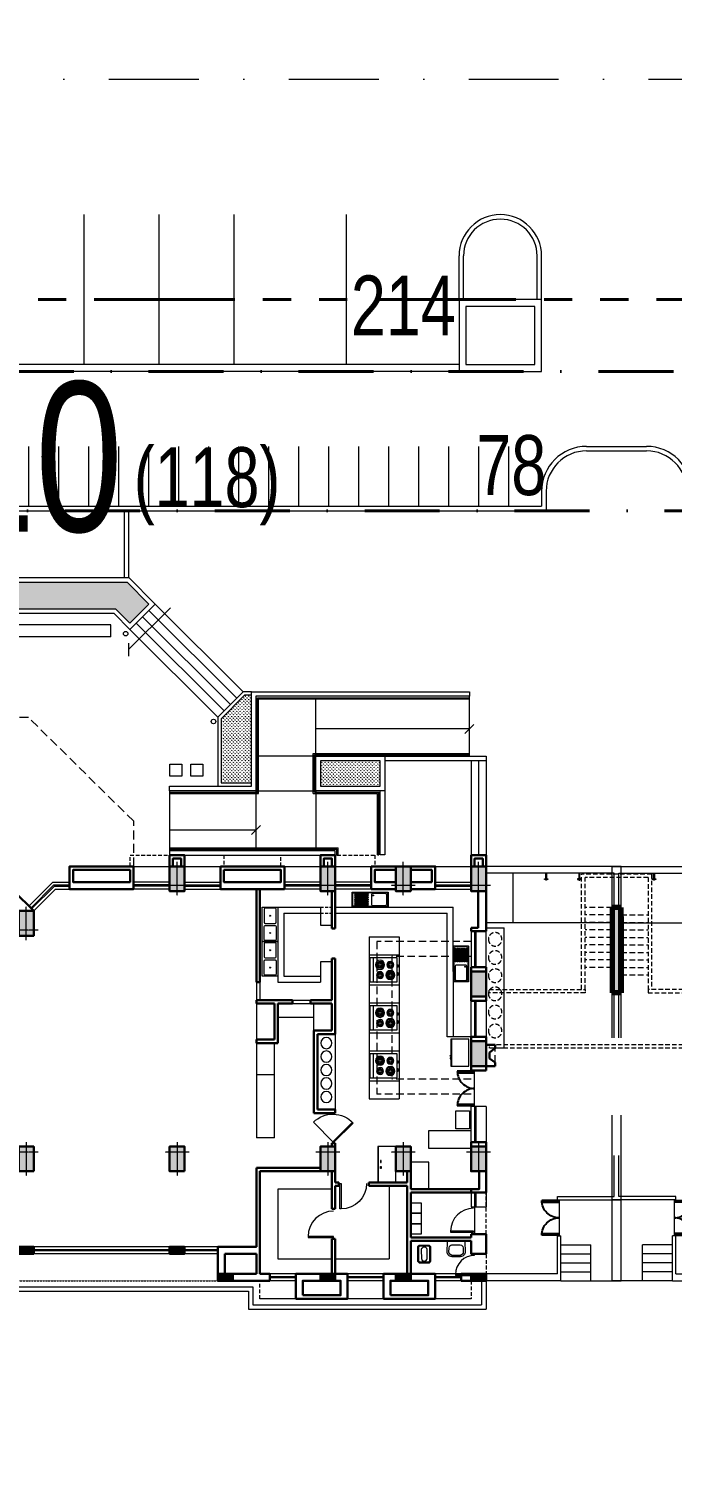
# Model space of a CAD drawing. Header units: inches. Extents: x 5542223 to 12533222, y 497239 to 5189502.
# Drawn here: x 6836328 to 6857798, y 2149292 to 2196995 of the extents above; entities that cross this region are included whole.
import ezdxf

# ---------------------------------------------------------------- set-up
doc = ezdxf.new("R2010")
doc.units = ezdxf.units.IN
doc.header["$MEASUREMENT"] = 0
for name, pattern in [('CENTER2', [1.125, 0.75, -0.125, 0.125, -0.125]), ('DASHDOT', [1, 0.5, -0.25, 0, -0.25]), ('DASHED2', [0.375, 0.25, -0.125]), ('HIDDEN', [0.375, 0.25, -0.125]), ('HIDDEN2', [0.1875, 0.125, -0.0625]), ('HIDDENX2', [0.75, 0.5, -0.25]), ('PHANTOM2', [1.25, 0.625, -0.125, 0.125, -0.125, 0.125, -0.125])]:
    doc.linetypes.add(name, pattern=pattern)
doc.layers.get('0').update_dxf_attribs({"color": 1})
for name, color, linetype, lineweight in [('Area_parking', 7, 'DASHDOT', 40), ('col', 7, 'Continuous', 30), ('DOOR', 7, 'Continuous', 9), ('ELE', 7, 'Continuous', 13), ('ele1', 7, 'DASHED2', 13), ('eleline5', 7, 'Continuous', 25), ('grid', 7, 'CENTER2', 9), ('hatch_col', 8, 'Continuous', 5), ('HosGreenHatch', 7, 'Continuous', 5), ('HosRamp', 7, 'Continuous', 13), ('HosSteps', 7, 'Continuous', 13), ('LS PAVMNT', 8, 'Continuous', 5), ('PARKING NO TXT', 7, 'Continuous', 9), ('Parking_Text', 7, 'Continuous', 18), ('PROJECTION', 7, 'HIDDEN', 18), ('railing', 253, 'Continuous', 15), ('RAILING_ABOVE', 7, 'HIDDENX2', 18), ('Road', 7, 'Continuous', 15), ('Road_center', 7, 'DASHDOT', 13), ('Road_CStone', 8, 'Continuous', 15), ('ROW', 7, 'PHANTOM2', 40), ('S_Parkingbays', 7, 'Continuous', 13), ('S_Stair_Projection', 7, 'HIDDEN2', 18), ('TOIFIT', 7, 'Continuous', 13), ('WALL', 7, 'Continuous', 30), ('wall_ele', 7, 'Continuous', 18), ('WIN', 7, 'Continuous', 20)]:
    doc.layers.add(name, color=color, linetype=linetype, lineweight=lineweight)
doc.layers.add('FURN', color=34, linetype='Continuous', lineweight=9, plot=False)
doc.styles.add('Parking_txt', font='arial.ttf', dxfattribs={"width": 0.75})
doc.styles.add('style1', font='ROMANS.SHX', dxfattribs={"width": 0.75, "height": 750})
doc.styles.add('style2', font='ROMANS.SHX', dxfattribs={"width": 0.8})
doc.styles.add('WMF-Arial2', font='arial.ttf')
doc.dimstyles.new('nuts', dxfattribs={"dimscale": 0, "dimtxt": 300, "dimasz": 250, "dimexe": 100, "dimexo": 50, "dimgap": 100, "dimtad": 1, "dimdec": 0, "dimzin": 0, "dimdsep": 46, "dimtxsty": 'style1', "dimblk": 'OBLIQUE', "dimcen": 250, "dimdle": 100, "dimclrd": 256, "dimclre": 256, "dimclrt": 256, "dimadec": 0, "dimazin": 0, "dimtfac": 1, "dimtdec": 0, "dimtmove": 2, "dimatfit": 3, "dimldrblk": 'OBLIQUE', "dimfxl": 1, "dimlwd": -1, "dimlwe": -1, "dimarcsym": 0})
doc.dimstyles.new('nuts1', dxfattribs={"dimscale": 0, "dimtxt": 200, "dimasz": 250, "dimexe": 100, "dimexo": 50, "dimgap": 100, "dimtad": 1, "dimdec": 0, "dimzin": 0, "dimdsep": 46, "dimtxsty": 'style2', "dimblk": 'OBLIQUE', "dimcen": 250, "dimdle": 100, "dimclrd": 256, "dimclre": 256, "dimclrt": 256, "dimadec": 0, "dimazin": 0, "dimtfac": 1, "dimtdec": 0, "dimtmove": 2, "dimatfit": 3, "dimfxl": 1, "dimlwd": -1, "dimlwe": -1, "dimarcsym": 0})
pattern_1 = [(90, (-2274895.06, -572081.5), (-56.5685425, 56.5685425), [15, -98.137085]), (45, (-2274895.06, -572081.5), (-56.5685425, 56.5685425), [15, -65]), (135, (-2274895.06, -572081.5), (-56.5685425, -56.5685425), [15, -65])]

# ---------------------------------------------------------------- blocks, each defined once
blk = doc.blocks.new('_OBLIQUE')
at = {"color": 0, "linetype": 'ByBlock'}
blk.add_line((-0.5, -0.5), (0.5, 0.5), dxfattribs=at)
blk = doc.blocks.new('*D72')
at = {"layer": 'Defpoints', "ltscale": 1000, "transparency": 16777216}
for p, q in [((-385937, 653533), (-385937, 653343)), ((-385585, 653483), (-385987, 653483)), ((-385585, 652883), (-385987, 652883)), ((-385937, 652833), (-385937, 653022))]:
    blk.add_line(p, q, dxfattribs=at)
at = {"layer": 'Defpoints', "color": 0, "ltscale": 1000, "transparency": 16777216}
for p in [(-385535, 653483), (-385937, 652883), (-385535, 652883)]:
    blk.add_point(p, dxfattribs=at)
at = {"layer": 'Defpoints', "ltscale": 1000, "transparency": 16777216, "xscale": 50, "yscale": 50, "zscale": 50}
for p, rotation in [((-385937, 653483), 90), ((-385937, 652883), 270)]:
    blk.add_blockref('_OBLIQUE', p, dxfattribs=dict(at, rotation=rotation))
at = {"layer": 'Defpoints', "ltscale": 1000, "transparency": 16777216, "insert": (-385937, 653183), "char_height": 100, "attachment_point": 5, "rotation": 90, "style": 'WMF-Arial2'}
blk.add_mtext('600', dxfattribs=at)
blk = doc.blocks.new('*D73')
at = {"layer": 'Defpoints', "ltscale": 1000, "transparency": 16777216}
for p, q in [((-387275, 650683), (-387275, 650276)), ((-386923, 650633), (-387325, 650633)), ((-387275, 649583), (-387275, 649887)), ((-386923, 649633), (-387325, 649633))]:
    blk.add_line(p, q, dxfattribs=at)
at = {"layer": 'Defpoints', "color": 0, "ltscale": 1000, "transparency": 16777216}
for p in [(-386873, 650633), (-387275, 649633), (-386873, 649633)]:
    blk.add_point(p, dxfattribs=at)
at = {"layer": 'Defpoints', "ltscale": 1000, "transparency": 16777216, "xscale": 50, "yscale": 50, "zscale": 50}
for p, rotation in [((-387275, 650633), 90), ((-387275, 649633), 270)]:
    blk.add_blockref('_OBLIQUE', p, dxfattribs=dict(at, rotation=rotation))
at = {"layer": 'Defpoints', "ltscale": 1000, "transparency": 16777216, "insert": (-387275, 650082), "char_height": 100, "attachment_point": 5, "rotation": 90, "style": 'WMF-Arial2'}
blk.add_mtext('1000', dxfattribs=at)
blk = doc.blocks.new('colum')
at = {"layer": 'hatch_col'}
blk.add_hatch(color=256, dxfattribs=at).paths.add_polyline_path([(250, 185), (-250, 185), (-250, -640), (250, -640)])
at = {"layer": 'col'}
blk.add_lwpolyline([(-250, -640), (250, -640), (250, 185), (-250, 185)], close=True, dxfattribs=at)
at = {"layer": 'grid'}
for p, q in [((-400, 0), (400, 0)), ((0, 335), (0, -790))]:
    blk.add_line(p, q, dxfattribs=at)
blk = doc.blocks.new('door-left')
at = {"layer": 'DOOR'}
blk.add_lwpolyline([(-0.402, 0.85), (-0.444, 0.85), (-0.444, 0), (-0.402, 0)], close=True, dxfattribs=at)
blk.add_arc((-0.406, 0), 0.85, 0, 90, dxfattribs=at)
blk = doc.blocks.new('WB-61X51')
for p, q in [((-149, 510), (149, 510)), ((-299, 354), (-286, 19)), ((-266, 0), (266, 0)), ((-239, 366), (-233, 216)), ((-144, 465), (144, 465)), ((-139, 125), (139, 125)), ((233, 216), (239, 366)), ((286, 19), (299, 354))]:
    blk.add_line(p, q)
for centre, radius, start, end in [((-149, 360), 150, 90, 182.2457), ((149, 360), 150, 357.7543, 90), ((-266, 20), 20, 182.2457, 270), ((-144, 370), 95, 90, 182.2457), ((-139, 220), 95, 182.2457, 270), ((139, 220), 95, 270, 357.7543), ((144, 370), 95, 357.7543, 90), ((266, 20), 20, 270, 357.7543)]:
    blk.add_arc(centre, radius, start, end)
blk = doc.blocks.new('o-pan')
for p, q in [((50, 220), (0, 170)), ((0, 170), (0, -170)), ((62, 190), (30, 158)), ((30, 158), (30, -158)), ((530, 220), (50, 220)), ((518, 190), (62, 190)), ((435, 93), (160, 102)), ((550, 158), (518, 190)), ((580, 170), (530, 220)), ((550, -158), (550, 158)), ((580, -170), (580, 170)), ((0, -170), (50, -220)), ((30, -158), (62, -190)), ((50, -220), (530, -220)), ((62, -190), (518, -190)), ((160, -102), (435, -93)), ((518, -190), (550, -158)), ((530, -220), (580, -170))]:
    blk.add_line(p, q)
for centre, radius, start, end in [((157, 0), 102, 88.172, 271.828), ((432, 0), 92.9, 271.828, 88.172)]:
    blk.add_arc(centre, radius, start, end)
blk = doc.blocks.new('sink2')
for points in [[(-590, -500, -0.414214), (-600, -490), (-600, -10, -0.414214), (-590, 0), (590, 0, -0.414214), (600, -10), (600, -490, -0.414214), (590, -500)], [(530, -20, -0.414214), (580, -70), (580, -430, -0.414214), (530, -480), (-550, -480, -0.414214), (-580, -450), (-580, -50, -0.414214), (-550, -20)], [(-550, -100), (-550, -400, 0.414214), (-500, -450), (-90, -450, 0.414214), (-40, -400), (-40, -100, 0.414214), (-90, -50), (-500, -50, 0.414214)]]:
    blk.add_lwpolyline(points, format="xyb", close=True)
at = {"color": 0}
for points in [[(84, -87, -1), (84, -57), (508, -57, -1), (508, -87)], [(84, -147, -1), (84, -117), (508, -117, -1), (508, -147)], [(84, -207, -1), (84, -177), (508, -177, -1), (508, -207)], [(84, -267, -1), (84, -237), (508, -237, -1), (508, -267)], [(84, -327, -1), (84, -297), (508, -297, -1), (508, -327)], [(84, -387, -1), (84, -357), (508, -357, -1), (508, -387)], [(84, -447, -1), (84, -417), (508, -417, -1), (508, -447)]]:
    blk.add_lwpolyline(points, format="xyb", close=True, dxfattribs=at)
blk.add_circle((-94, -388), 15)
blk = doc.blocks.new('sink11')
blk.add_lwpolyline([(-577.5, -520), (-577.5, 0), (577.5, 0), (577.5, -520)], close=True)
for points in [[(-543.75, -425), (-543.75, -95, -0.41421356), (-506.25, -57.5), (-71.25, -57.5, -0.41421356), (-33.75, -95), (-33.75, -425, -0.41421356), (-71.25, -462.5), (-506.25, -462.5, -0.41421356)], [(543.75, -425), (543.75, -95, 0.41421356), (506.25, -57.5), (71.25, -57.5, 0.41421356), (33.75, -95), (33.75, -425, 0.41421356), (71.25, -462.5), (506.25, -462.5, 0.41421356)]]:
    blk.add_lwpolyline(points, format="xyb", close=True)
for centre in [(-288.75, -260), (288.75, -260)]:
    blk.add_circle(centre, 15)
blk = doc.blocks.new('drgre')
at = {"layer": 'eleline5', "ltscale": 50}
for p, q in [((575, 525), (0, 525)), ((2, 575), (577, 575)), ((575, -525), (0, -525)), ((2, -575), (577, -575))]:
    blk.add_line(p, q, dxfattribs=at)
for centre, start, end in [((2, 575), 269.7598, 360), ((2, -575), 0, 90.2402)]:
    blk.add_arc(centre, 575, start, end, dxfattribs=at)
at = {"layer": 'WIN'}
blk.add_line((0, 600), (0, -600), dxfattribs=at)
blk = doc.blocks.new('b')
at = {"layer": 'TOIFIT'}
for p, q in [((114, -400), (114, 400)), ((914, 171), (952, 171)), ((952, 95), (914, 95)), ((952, -95), (914, -95)), ((914, -171), (952, -171))]:
    blk.add_line(p, q, dxfattribs=at)
blk.add_lwpolyline([(914, -400), (0, -400), (0, 400), (914, 400)], close=True, dxfattribs=at)
for points in [[(952, 95), (952, 171)], [(952, -171), (952, -95)]]:
    blk.add_lwpolyline(points, dxfattribs=at)
for centre, radius in [((343, 171), 114), ((343, 171), 76.2), ((343, 171), 38.1), ((686, 171), 152), ((686, 171), 114), ((686, 171), 76.2), ((686, 171), 38.1), ((343, -171), 152), ((343, -171), 114), ((343, -171), 76.2), ((343, -171), 38.1), ((686, -171), 114), ((686, -171), 76.2), ((686, -171), 38.1)]:
    blk.add_circle(centre, radius, dxfattribs=at)
blk = doc.blocks.new('Chair1')
for p, q in [((0, 0), (0, 0)), ((1, 0), (1, 0)), ((1, 0), (1, 0)), ((0, 0), (0, 0)), ((1, 0), (1, 0))]:
    blk.add_line(p, q)
for radius, start, end in [(0.103, 0, 85.0303), (0.103, 85.0303, 148.407), (0.39, 148.407, 211.593), (0.43, 325.6197, 34.3803), (0.396, 325.6197, 34.3803), (0.103, 274.9697, 360), (0.103, 211.593, 274.9697)]:
    blk.add_arc((0, 0), radius, start, end)
blk = doc.blocks.new('E')
at = {"layer": 'TOIFIT'}
for p, q in [((-450, -573), (450, -573)), ((-205, -627), (-205, -600)), ((-177, -627), (-205, -627)), ((-177, -600), (-177, -627)), ((-123, -600), (-123, -627)), ((-123, -627), (-95, -627)), ((-95, -627), (-95, -600))]:
    blk.add_line(p, q, dxfattribs=at)
blk.add_lwpolyline([(-450, -600), (-450, 0), (450, 0), (450, -600)], close=True, dxfattribs=at)
blk = doc.blocks.new('GHosEdge')
at = {"layer": 'hatch_col'}
for points in [[(11090, -230), (11090, 0), (10590, 0), (10590, -230)], [(14510, -230), (14510, 0), (14010, 0), (14010, -230)], [(17025, -230), (17025, 0), (16525, 0), (16525, -230)], [(19540, -230), (19540, 0), (19040, 0), (19040, -230)], [(19040, -7165), (19540, -7165), (19540, -7990), (19040, -7990)], [(19040, -9490), (19040, -10315), (19540, -10315), (19540, -9490)], [(19040, -9490), (19540, -9490), (19540, -10315), (19040, -10315)]]:
    blk.add_hatch(color=256, dxfattribs=at).paths.add_polyline_path(points)
h = blk.add_hatch(color=256, dxfattribs=at)
h.paths.add_polyline_path([(4450, -1130), (4450, -900), (4200, -900), (4200, -1130)])
h.paths.add_polyline_path([(4200, -900), (3950, -900), (3950, -1130), (4200, -1130)])
h = blk.add_hatch(color=256, dxfattribs=at)
h.paths.add_polyline_path([(9480, -1130), (9480, -900), (9230, -900), (9230, -1130)])
h.paths.add_polyline_path([(9230, -900), (8980, -900), (8980, -1130), (9230, -1130)])
at = {"layer": 'col'}
for points in [[(10590, 0), (10590, -230), (11090, -230), (11090, 0)], [(14010, 0), (14010, -230), (14510, -230), (14510, 0)], [(16525, 0), (16525, -230), (17025, -230), (17025, 0)], [(19040, 0), (19040, -230), (19540, -230), (19540, 0)], [(9480, -1130), (9480, -900), (8980, -900), (8980, -1130)], [(19540, -7165), (19040, -7165), (19040, -7990), (19540, -7990)], [(19540, -10315), (19040, -10315), (19040, -9490), (19540, -9490)], [(19540, -10315), (19040, -10315), (19040, -9490), (19540, -9490)]]:
    blk.add_lwpolyline(points, close=True, dxfattribs=at)
for points in [[(3950, -1130), (3950, -900), (4450, -900), (4450, -1130), (3950, -1130)], [(8980, -13825), (8980, -14200), (9480, -14200), (9480, -13825)], [(9095, -13825), (9095, -14085), (9365, -14085), (9365, -13825)], [(14010, -13825), (14010, -14200), (14510, -14200), (14510, -13825)], [(14125, -13825), (14125, -14085), (14395, -14085), (14395, -13825)], [(19040, -13825), (19040, -14200), (19540, -14200), (19540, -13825)], [(19155, -13825), (19155, -14085), (19425, -14085), (19425, -13825)]]:
    blk.add_lwpolyline(points, dxfattribs=at)
at = {"layer": 'DOOR'}
for p, q in [((19155, -2460), (19155, -1560)), ((14453, -4613), (13780, -5291)), ((15078, -5291), (14427, -4640)), ((14453, -4613), (15104, -5264))]:
    blk.add_line(p, q, dxfattribs=at)
blk.add_arc((14429, -4642), 918, 225, 317.3728, dxfattribs=at)
at = {"layer": 'ELE', "ltscale": 0.1}
for p, q in [((22029, 0), (24040, 0)), ((24040, 0), (24040, -5525)), ((22029, 0), (19540, 0)), ((21914, -230), (19540, -230)), ((21914, -230), (21914, -1500)), ((22029, 0), (22029, -1500)), ((22029, -300), (23029, -300)), ((23029, 0), (23029, -1200)), ((22029, -600), (23029, -600)), ((22029, -900), (23029, -900)), ((22029, -1200), (23029, -1200)), ((21914, -1500), (22029, -1500)), ((21914, -2700), (24040, -2700)), ((21914, -2700), (21914, -2815)), ((21914, -2815), (23810, -2815)), ((23810, -2815), (23810, -4180)), ((23810, -8105), (23810, -13595)), ((24040, -8105), (24040, -13825)), ((18440, -8140), (18240, -8140)), ((19040, -8140), (18440, -8140)), ((23810, -11945), (19540, -11945)), ((23810, -13595), (19540, -13595)), ((24043, -13825), (19540, -13825))]:
    blk.add_line(p, q, dxfattribs=at)
at = {"layer": 'ELE'}
for p, q in [((14510, -8232), (14510, -5710)), ((20140, -7760), (19840, -7760)), ((19540, -11780), (20140, -11780))]:
    blk.add_line(p, q, dxfattribs=at)
at = {"layer": 'ELE', "extrusion": (-2.23152e-36, 4.32341e-36, -1)}
for p, q in [((15640, -11470), (15640, -6070)), ((16640, -11470), (16640, -6070)), ((20140, -7760), (20140, -11780))]:
    blk.add_line(p, q, dxfattribs=at)
at = {"layer": 'ELE', "ltscale": 0.1, "extrusion": (-2.23152e-36, 4.32341e-36, -1)}
for p, q in [((15640, -6070), (16640, -6070)), ((15640, -6670), (16640, -6670)), ((15640, -7670), (16640, -7670)), ((13795, -8347), (13795, -9247)), ((15640, -8270), (16640, -8270)), ((18240, -8140), (18240, -12270)), ((18440, -10315), (18440, -8140)), ((15640, -9270), (16640, -9270)), ((15640, -9870), (16640, -9870)), ((18440, -10315), (18440, -12470)), ((15640, -10870), (16640, -10870)), ((15640, -11470), (16640, -11470)), ((14510, -12270), (18240, -12270)), ((20440, -11945), (20440, -13595)), ((14510, -12470), (18440, -12470))]:
    blk.add_line(p, q, dxfattribs=at)
blk.add_lwpolyline([(-17625, -3060), (-17625, -3960), (-17025, -3960)], dxfattribs=at)
at = {"layer": 'ele1', "linetype": 'Continuous', "extrusion": (-2.23152e-36, 4.32341e-36, -1)}
for p, q in [((12595, -3055), (12595, -730)), ((12595, -730), (14395, -730)), ((14510, -730), (16310, -730)), ((16310, -3165), (16310, -730)), ((14395, -3055), (12595, -3055)), ((12480, -4770), (11880, -4770)), ((11880, -7932), (11880, -4770)), ((12480, -4770), (12480, -7932)), ((12480, -6870), (11880, -6870)), ((11880, -9247), (11880, -8047)), ((12595, -8797), (13795, -8797)), ((11880, -9962), (11880, -9362)), ((12595, -12470), (12595, -9962)), ((12595, -9962), (14020, -9962)), ((12795, -12270), (12795, -10162)), ((12795, -10162), (14020, -10162)), ((14020, -12470), (14020, -11870))]:
    blk.add_line(p, q, dxfattribs=at)
at = {"layer": 'ele1', "extrusion": (-2.23152e-36, 4.32341e-36, -1)}
for p, q in [((16910, -730), (16910, -730)), ((19155, -848), (19155, -880)), ((11880, -9962), (11880, -9362)), ((11995, -9962), (11995, -9362)), ((13079, -9247), (13680, -9247)), ((13079, -9362), (13680, -9362))]:
    blk.add_line(p, q, dxfattribs=at)
at = {"layer": 'ele1', "ltscale": 1000}
for p, q in [((15890, -11315), (15890, -6225)), ((19040, -6225), (15890, -6225)), ((16390, -10815), (16390, -6725)), ((19040, -6725), (16390, -6725)), ((19040, -10815), (16390, -10815)), ((19040, -11315), (15890, -11315))]:
    blk.add_line(p, q, dxfattribs=at)
at = {"layer": 'ele1', "linetype": 'Continuous'}
for p, q in [((14020, -10640), (14020, -9962)), ((14395, -10640), (14020, -10640))]:
    blk.add_line(p, q, dxfattribs=at)
at = {"layer": 'ele1', "ltscale": 600}
for centre in [(19840, -8334), (19840, -8965), (19840, -9572), (19840, -10178), (19840, -10785), (19840, -11392)]:
    blk.add_circle(centre, 225, dxfattribs=at)
at = {"layer": 'FURN', "ltscale": 0.1, "extrusion": (-2.23152e-36, 4.32341e-36, -1)}
blk.add_lwpolyline([(-19040, -4410), (-17625, -4410), (-17625, -5010), (-19040, -5010)], dxfattribs=at)
at = {"layer": 'FURN', "ltscale": 0.1}
blk.add_lwpolyline([(18533, -5674), (18983, -5674), (18983, -5074), (18533, -5074)], close=True, dxfattribs=at)
at = {"layer": 'PROJECTION', "ltscale": 3}
blk.add_line((1735, 0), (10590, 0), dxfattribs=at)
at = {"layer": 'PROJECTION', "ltscale": 500}
for p, q in [((19540, -880), (19540, -230)), ((19540, -1560), (19540, -2945))]:
    blk.add_line(p, q, dxfattribs=at)
for points in [[(19040, 0), (19040, 600), (11995, 600), (11995, 0)], [(6976, -13825), (6976, -13825), (6976, -13825), (7665, -13825), (7665, -14200), (10795, -14200), (10795, -13825), (12695, -13825), (12695, -14200), (15825, -14200), (15825, -13825), (17725, -13825), (17725, -13825), (17725, -13825), (17725, -13825)]]:
    blk.add_lwpolyline(points, dxfattribs=at)
at = {"layer": 'PROJECTION', "ltscale": 1200}
blk.add_lwpolyline([(7786, -13825), (7786, -15330), (4279, -18791), (1735, -18791)], dxfattribs=at)
at = {"layer": 'RAILING_ABOVE', "ltscale": 500}
blk.add_line((19840, -7280), (19840, -7761), dxfattribs=at)
at = {"layer": 'S_Stair_Projection', "lineweight": 20, "ltscale": 3}
blk.add_line((20140, -13825), (19540, -13825), dxfattribs=at)
at = {"layer": 'TOIFIT', "ltscale": 1000, "extrusion": (-2.23152e-36, 4.32341e-36, -1)}
blk.add_line((19540, -2460), (19040, -2460), dxfattribs=at)
at = {"layer": 'TOIFIT', "ltscale": 1000}
for p, q in [((19040, -2945), (19040, -2460)), ((19540, -5815), (19040, -5815))]:
    blk.add_line(p, q, dxfattribs=at)
at = {"layer": 'TOIFIT'}
blk.add_line((15946, -3280), (15946, -4480), dxfattribs=at)
at = {"layer": 'TOIFIT', "ltscale": 1000}
for points in [[(17025, -1905), (17375, -1905), (17375, -1555), (17025, -1555)], [(17025, -2255), (17375, -2255), (17375, -1905), (17025, -1905)], [(17025, -2605), (17375, -2605), (17375, -2255), (17025, -2255)]]:
    blk.add_lwpolyline(points, close=True, dxfattribs=at)
at = {"layer": 'TOIFIT'}
for points in [[(15925, -3280), (16525, -3280), (16525, -4480), (15925, -4480)], [(21484, -13416), (21599, -13416), (21599, -13385), (21484, -13385)], [(21557, -13595), (21557, -13366), (21526, -13366), (21526, -13595)], [(22701, -13416), (22586, -13416), (22586, -13385), (22701, -13385)], [(22628, -13595), (22628, -13366), (22659, -13366), (22659, -13595)]]:
    blk.add_lwpolyline(points, close=True, dxfattribs=at)
for points in [[(16034, -3742), (16012, -3742), (16012, -3817), (16034, -3817), (16034, -3742)], [(16034, -4018), (16012, -4018), (16012, -3943), (16034, -3943), (16034, -4018)]]:
    blk.add_lwpolyline(points, dxfattribs=at)
at = {"layer": 'TOIFIT', "ltscale": 1000}
for centre in [(14210, -6132), (14210, -6582), (14210, -7032), (14210, -7482), (14210, -7932)]:
    blk.add_circle(centre, 188, dxfattribs=at)
at = {"layer": 'WALL'}
for p, q in [((12325, 0), (10590, 0)), ((12325, -230), (12325, 0)), ((11880, -230), (10820, -230)), ((11880, -900), (11880, -230)), ((12325, -230), (11995, -230)), ((18710, 0), (18710, -230)), ((19540, 0), (18710, 0)), ((19540, -230), (18710, -230)), ((19540, 0), (19540, -230)), ((10820, -900), (11880, -900)), ((10590, -1130), (11880, -1130)), ((19040, -4630), (19040, -4480)), ((19040, -7015), (19040, -7165)), ((19040, -8140), (19040, -7990)), ((19043, -9340), (19043, -9490)), ((19040, -11665), (19040, -11780)), ((19040, -11780), (19270, -11780)), ((4450, -12339), (3787, -13001))]:
    blk.add_line(p, q, dxfattribs=at)
at = {"layer": 'WALL', "ltscale": 0.1}
for p, q in [((10590, 0), (10590, -1130)), ((10820, -230), (10820, -900)), ((10820, -230), (10820, -900)), ((14395, -4595), (14395, -4480)), ((14510, -4595), (14395, -4595)), ((14510, -4480), (14510, -4595)), ((13795, -8347), (13795, -5595)), ((14510, -5595), (13795, -5595)), ((13910, -8232), (13910, -5710)), ((14510, -5710), (13910, -5710)), ((14510, -5710), (14510, -5595)), ((19655, -7620), (19655, -7420)), ((19840, -7280), (19840, -7165)), ((11880, -7932), (11880, -8047))]:
    blk.add_line(p, q, dxfattribs=at)
at = {"layer": 'WALL', "ltscale": 0.1, "extrusion": (-2.23152e-36, 4.32341e-36, -1)}
for p, q in [((11995, -3655), (11995, -230)), ((11880, -1130), (11880, -3770)), ((14010, -3770), (11880, -3770)), ((14395, -3655), (11995, -3655)), ((11880, -7932), (12595, -7932)), ((11880, -8047), (12480, -8047)), ((12480, -8047), (12480, -9247)), ((12595, -7932), (12595, -9247)), ((13795, -8347), (14395, -8347)), ((13910, -8232), (14510, -8232)), ((14395, -8347), (14395, -9247)), ((14510, -8232), (14510, -9247)), ((11880, -9247), (11880, -9362)), ((11880, -9247), (12480, -9247)), ((11880, -9362), (13079, -9362)), ((12595, -9247), (13079, -9247)), ((13079, -9362), (13079, -9247)), ((13680, -9247), (13680, -9362)), ((13680, -9247), (14395, -9247)), ((13680, -9362), (14395, -9362)), ((14395, -10755), (14395, -9362)), ((14510, -10755), (14510, -9247)), ((11880, -9962), (11995, -9962)), ((11880, -9962), (11880, -13070)), ((11995, -9962), (11995, -13070)), ((14395, -10755), (14510, -10755)), ((14395, -13000), (14395, -11755)), ((14395, -11755), (14510, -11755)), ((14510, -13000), (14510, -11755))]:
    blk.add_line(p, q, dxfattribs=at)
at = {"layer": 'WALL', "ltscale": 50, "extrusion": (-2.23152e-36, 4.32341e-36, -1)}
for p, q in [((14395, -1400), (14395, -230)), ((14510, -1400), (14510, -230)), ((16910, -3165), (16910, -230)), ((17025, -1330), (17025, -230)), ((19040, -1330), (17025, -1330)), ((16910, -1560), (16910, -1445)), ((19040, -1445), (17025, -1445)), ((17025, -1445), (17025, -1560)), ((17025, -2945), (17025, -1445)), ((19540, -1560), (19040, -1560)), ((14395, -3655), (14395, -2400)), ((14510, -3165), (14510, -2400)), ((14510, -3655), (14510, -3280)), ((14625, -3280), (14625, -3165)), ((15625, -3280), (15625, -3165)), ((16910, -3655), (16910, -3280)), ((19540, -2945), (17025, -2945)), ((17025, -3655), (17025, -3060))]:
    blk.add_line(p, q, dxfattribs=at)
at = {"layer": 'WALL', "ltscale": 50}
for p, q in [((14510, -1400), (14395, -1400)), ((19040, -1560), (19040, -1445)), ((14395, -2400), (14510, -2400)), ((14625, -3165), (14510, -3165)), ((14625, -3280), (14510, -3280)), ((16910, -3165), (15625, -3165)), ((16910, -3280), (15625, -3280)), ((19040, -2945), (19040, -3060))]:
    blk.add_line(p, q, dxfattribs=at)
at = {"layer": 'WALL', "extrusion": (-2.23152e-36, -4.32341e-36, -1)}
for q in [(19040, -4630), (19540, -4480)]:
    blk.add_line((19540, -4630), q, dxfattribs=at)
at = {"layer": 'WALL', "extrusion": (-2.23152e-36, 4.32341e-36, -1)}
for p, q in [((19540, -7015), (19040, -7015)), ((19540, -7015), (19540, -7165)), ((19540, -8140), (19540, -7990)), ((19040, -8140), (19540, -8140)), ((19405, -8140), (19405, -8140)), ((19043, -9340), (19540, -9340)), ((19540, -9490), (19540, -9340)), ((19040, -10315), (19040, -10465)), ((19540, -10465), (19040, -10465)), ((19540, -10315), (19540, -10465)), ((19540, -11665), (19040, -11665)), ((19270, -11780), (19270, -13000)), ((19540, -11665), (19540, -13000))]:
    blk.add_line(p, q, dxfattribs=at)
at = {"layer": 'WALL', "ltscale": 1000}
for p, q in [((19540, -7165), (19840, -7165)), ((19840, -7280), (19655, -7420)), ((19840, -7761), (19655, -7620)), ((19540, -7876), (19840, -7876)), ((19840, -7761), (19840, -7876))]:
    blk.add_line(p, q, dxfattribs=at)
at = {"layer": 'WALL'}
for points in [[(13195, -230), (14917, -230), (14917, 600), (13195, 600), (13195, -230)], [(13425, 485), (13425, 0), (14687, 0), (14687, 485), (13425, 485)], [(16117, -230), (17840, -230), (17840, 600), (16117, 600), (16117, -230)], [(16347, 485), (16347, 0), (17610, 0), (17610, 485), (16347, 485)], [(7780, -13825), (5650, -13825), (5650, -13070), (7780, -13070), (7780, -13825)], [(7665, -13710), (5765, -13710), (5765, -13300), (7665, -13300), (7665, -13710)], [(10680, -13825), (12810, -13825), (12810, -13070), (10680, -13070), (10680, -13825)], [(10795, -13710), (12695, -13710), (12695, -13300), (10795, -13300), (10795, -13710)], [(16525, -13070), (15710, -13070), (15710, -13825)], [(16525, -13710), (15825, -13710), (15825, -13300), (16525, -13300)], [(17025, -13825), (17840, -13825), (17840, -13070), (17025, -13070)], [(17025, -13710), (17725, -13710), (17725, -13300), (17025, -13300)], [(15710, -13825), (16525, -13825)]]:
    blk.add_lwpolyline(points, dxfattribs=at)
at = {"layer": 'WALL', "ltscale": 50}
blk.add_lwpolyline([(19540, -1400), (19540, -1560), (19540, -900), (19040, -900), (19040, -1330)], dxfattribs=at)
at = {"layer": 'WALL', "extrusion": (-2.23152e-36, 4.32341e-36, -1)}
blk.add_lwpolyline([(-19310, -3655), (-19310, -3060), (-17025, -3060)], dxfattribs=at)
at = {"layer": 'WALL', "extrusion": (-6.06713e-26, 4.48391e-36, -1)}
blk.add_lwpolyline([(-19540, -3655), (-19540, -2945)], dxfattribs=at)
at = {"layer": 'WALL', "ltscale": 0.1}
blk.add_arc((11870, -1140), 10, 0, 90, dxfattribs=at)
at = {"layer": 'wall_ele', "ltscale": 4}
for p, q in [((13195, 600), (12095, 600)), ((16117, 600), (14917, 600)), ((18940, 600), (17840, 600)), ((7780, -13825), (8980, -13825)), ((9480, -13825), (10680, -13825)), ((12810, -13825), (14010, -13825)), ((14510, -13825), (15710, -13825)), ((17840, -13825), (19040, -13825))]:
    blk.add_line(p, q, dxfattribs=at)
at = {"layer": 'WIN', "ltscale": 0.1}
for p, q in [((13195, 0), (12325, 0)), ((18710, 0), (17840, 0)), ((13195, -95), (12325, -95)), ((13195, -135), (12325, -135)), ((13195, -230), (12325, -230)), ((16117, 0), (14917, 0)), ((16117, -95), (14917, -95)), ((16117, -135), (14917, -135)), ((16117, -230), (14917, -230)), ((18710, -95), (17840, -95)), ((18710, -135), (17840, -135)), ((18710, -230), (17840, -230)), ((8980, -900), (4450, -900)), ((10590, -900), (9480, -900)), ((10590, -1130), (1735, -1130)), ((8980, -995), (4450, -995)), ((8980, -1035), (4450, -1035)), ((10590, -995), (9480, -995)), ((10590, -1035), (9480, -1035)), ((5181, -13070), (4450, -12339)), ((5086, -13300), (4287, -12501)), ((5122, -13205), (4353, -12436)), ((5139, -13165), (4381, -12408)), ((5086, -13300), (5650, -13300)), ((5122, -13205), (5650, -13205)), ((5139, -13165), (5650, -13165)), ((5178, -13070), (5650, -13070)), ((8980, -13070), (7780, -13070)), ((8980, -13165), (7780, -13165)), ((8980, -13205), (7780, -13205)), ((8980, -13300), (7780, -13300)), ((9480, -13070), (10680, -13070)), ((9480, -13165), (10680, -13165)), ((9480, -13205), (10680, -13205)), ((9480, -13300), (10680, -13300)), ((14010, -13070), (12810, -13070)), ((14010, -13165), (12810, -13165)), ((14010, -13205), (12810, -13205)), ((14010, -13300), (12810, -13300)), ((15710, -13070), (14510, -13070)), ((15710, -13165), (14510, -13165)), ((15710, -13205), (14510, -13205)), ((15710, -13300), (14510, -13300)), ((17840, -13070), (19040, -13070)), ((17840, -13165), (19040, -13165)), ((17840, -13205), (19040, -13205)), ((17840, -13300), (19040, -13300))]:
    blk.add_line(p, q, dxfattribs=at)
at = {"layer": 'WIN', "extrusion": (-2.23152e-36, 4.32341e-36, -1)}
for p, q in [((19155, -2945), (19155, -2460)), ((19195, -2945), (19195, -2460)), ((19540, -2945), (19540, -2460)), ((19040, -4630), (19040, -5815)), ((19155, -5815), (19155, -4630)), ((19195, -5815), (19195, -4630)), ((19540, -5815), (19540, -4630)), ((19040, -8140), (19040, -9340)), ((19155, -9340), (19155, -8140)), ((19195, -9340), (19195, -8140)), ((19540, -9340), (19540, -8140)), ((19040, -11665), (19040, -10465)), ((19155, -11665), (19155, -10465)), ((19195, -11665), (19195, -10465)), ((19540, -10465), (19540, -11665))]:
    blk.add_line(p, q, dxfattribs=at)
at = {"layer": 'WIN', "ltscale": 0.1, "extrusion": (-2.23152e-36, 4.32341e-36, -1)}
for p, q in [((14020, -11870), (14395, -11870)), ((12795, -12270), (14020, -12270)), ((12595, -12470), (14020, -12470)), ((15710, -12470), (15110, -12470))]:
    blk.add_line(p, q, dxfattribs=at)
at = {"layer": 'WIN', "linetype": 'HIDDENX2', "ltscale": 200, "extrusion": (-2.23152e-36, 4.32341e-36, -1)}
for p, q in [((14020, -12270), (14395, -12270)), ((14020, -12470), (14395, -12470))]:
    blk.add_line(p, q, dxfattribs=at)
at = {"layer": 'DOOR', "extrusion": (-2.23152e-36, 4.32341e-36, -1), "rotation": 270}
for p, xscale, yscale, zscale in [((-19155, -515), 750.0000000000001, 750.0000000000001, 750.0000000000001), ((-14452, -1884), 1000, 1000, 1000), ((-19120, -2022), 900, 900, 900)]:
    blk.add_blockref('door-left', p, dxfattribs=dict(at, xscale=xscale, yscale=yscale, zscale=zscale))
at = {"layer": 'DOOR', "extrusion": (-4.32341e-36, 2.23152e-36, -1), "xscale": -1000, "yscale": 1000, "zscale": 1000, "rotation": 359.9999999997198}
blk.add_blockref('door-left', (-15109, -3248), dxfattribs=at)
at = {"layer": 'FURN', "ltscale": 0.1, "rotation": 90}
blk.add_blockref('Chair1', (18337, -4407), dxfattribs=at)
at = {"layer": 'grid', "ltscale": 750, "extrusion": (-2.23152e-36, 4.32341e-36, -1), "xscale": -1, "rotation": 180}
for p in [(-4200, -4295), (-9230, -4295), (-14260, -4295), (-16775, -4295)]:
    blk.add_blockref('colum', p, dxfattribs=at)
at = {"layer": 'grid', "ltscale": 750, "rotation": 180}
blk.add_blockref('colum', (19290, -4295), dxfattribs=at)
at = {"layer": 'grid', "ltscale": 750, "xscale": -1}
for p in [(4200, -11699), (9230, -13185), (9230, -13185), (14260, -13185), (16775, -13185), (19290, -13185), (19290, -13185)]:
    blk.add_blockref('colum', p, dxfattribs=at)
at = {"layer": 'TOIFIT', "extrusion": (-2.23152e-36, 4.32341e-36, -1)}
for name, p, rotation in [('o-pan', (-17475, -1180), 90), ('sink2', (-18451, -10571), 270), ('sink11', (-12075, -10737), 270), ('sink11', (-12075, -11892), 270)]:
    blk.add_blockref(name, p, dxfattribs=dict(at, rotation=rotation))
at = {"layer": 'TOIFIT', "extrusion": (-2.23152e-36, 4.32341e-36, -1), "xscale": -1}
blk.add_blockref('WB-61X51', (-18539, -1320), dxfattribs=at)
at = {"layer": 'TOIFIT'}
for p in [(15658, -7170), (15658, -8770), (15658, -10370)]:
    blk.add_blockref('b', p, dxfattribs=at)
at = {"layer": 'TOIFIT', "rotation": 270}
blk.add_blockref('E', (18965, -7615), dxfattribs=at)
at = {"layer": 'TOIFIT', "extrusion": (-2.23152e-36, 4.32341e-36, -1)}
blk.add_blockref('sink2', (-15674, -12470), dxfattribs=at)
at = {"layer": 'WIN', "rotation": 180}
blk.add_blockref('drgre', (21971, -2100), dxfattribs=at)
at = {"layer": 'WIN', "extrusion": (-2.23152e-36, 4.32341e-36, -1)}
blk.add_blockref('drgre', (-19155, -6415), dxfattribs=at)
blk = doc.blocks.new('GHosStairMid')
at = {"layer": 'hatch_col', "ltscale": 1000}
blk.add_hatch(color=256, dxfattribs=at).paths.add_polyline_path([(-4500, 4595), (-4200, 4595), (-4200, 2046.5), (-4200, 2045), (-4200, 1745), (-4500, 1745), (-4500, 2045), (-4500, 2046.5)])
at = {"layer": 'col', "color": 0, "lineweight": 70, "ltscale": 0.1}
for p, q in [((-4500, 2046.5), (-4500, 4595)), ((-4200, 4595), (-4500, 4595)), ((-4200, 2046.5), (-4200, 4595)), ((-4500, 1745), (-4500, 2045)), ((-4200, 2045), (-4200, 1745)), ((-4200, 1745), (-4500, 1745))]:
    blk.add_line(p, q, dxfattribs=at)
at = {"layer": 'PROJECTION', "ltscale": 3}
for p, q in [((-8600, 6325), (-8600, 6440)), ((-8600, 4595), (-8600, 4480)), ((-5400, 4480), (-5400, 4595))]:
    blk.add_line(p, q, dxfattribs=at)
at = {"layer": 'railing', "linetype": 'Continuous', "ltscale": 1000}
for p, q in [((-8700, 4895), (-8700, 4595)), ((0, 4895), (0, 4595))]:
    blk.add_line(p, q, dxfattribs=at)
at = {"layer": 'RAILING_ABOVE', "ltscale": 300}
for p, q in [((-100, 6440), (-8600, 6440)), ((-100, 6325), (-8600, 6325)), ((-100, 6325), (-100, 6440)), ((-5400, 4595), (-8600, 4595)), ((-8600, 4480), (-5400, 4480)), ((-5515, 4480), (-5515, 630)), ((-5400, 4480), (-5400, 745)), ((-3300, 4595), (-100, 4595)), ((-3300, 4480), (-3300, 4595)), ((-100, 4480), (-3300, 4480)), ((-3300, 745), (-3300, 4480)), ((-3185, 630), (-3185, 4480)), ((-100, 4480), (-100, 4595)), ((-3185, 630), (-5515, 630)), ((-3300, 745), (-5400, 745))]:
    blk.add_line(p, q, dxfattribs=at)
at = {"layer": 'S_Stair_Projection', "lineweight": 20, "ltscale": 1500}
for p, q in [((-4200, 3995), (-3300, 3995)), ((-4500, 3745), (-5400, 3745)), ((-4500, 3495), (-5400, 3495)), ((-4200, 3745), (-3300, 3745)), ((-4200, 3495), (-3300, 3495)), ((-4500, 3245), (-5400, 3245)), ((-4500, 2995), (-5400, 2995)), ((-4200, 3245), (-3300, 3245)), ((-4200, 2995), (-3300, 2995)), ((-4500, 2745), (-5400, 2745)), ((-4500, 2495), (-5400, 2495)), ((-4200, 2745), (-3300, 2745)), ((-4200, 2495), (-3300, 2495)), ((-4500, 2245), (-5400, 2245)), ((-4500, 1995), (-5400, 1995)), ((-4200, 2245), (-3300, 2245)), ((-4200, 1995), (-3300, 1995)), ((-4500, 1745), (-5400, 1745))]:
    blk.add_line(p, q, dxfattribs=at)
at = {"layer": 'Defpoints', "ltscale": 0.1}
for base, p1, p2, picture, middle in [((-3676.5, 3995), (-3273.7, 4595), (-3273.7, 3995), '*D72', (-3676.5, 4295)), ((-5014.5, 745), (-4611.7, 1745), (-4611.7, 745), '*D73', (-5014.5, 1194.3))]:
    dim = blk.add_linear_dim(base=base, p1=p1, p2=p2, angle=270, dimstyle='nuts1', override={"dimscale": 1, "dimtxt": 100, "dimasz": 50, "dimexe": 50, "dimgap": 50, "dimtxsty": 'WMF-Arial2', "dimdle": 50}, dxfattribs=at)
    dim.commit()
    dim.dimension.update_dxf_attribs({"geometry": picture, "text_midpoint": middle, "dimtype": 129, "insert": (382261, -648887.5)})
blk = doc.blocks.new('HosEnt4')
at = {"layer": 'HosGreenHatch', "ltscale": 0.1}
h = blk.add_hatch(dxfattribs=at)
h.set_pattern_fill('GRASS', color=256, scale=80, style=0)
h.set_pattern_definition([(90, (5557178.187, 2072128.13), (56.5685425, 56.5685425), [15, -98.137085]), (135, (5557178.19, 2072128.13), (56.5685425, 56.5685425), [15, -65]), (45, (5557178.19, 2072128.13), (56.5685425, -56.5685425), [15, -65])])
h.paths.add_polyline_path([(150, -150), (5831, -150), (6559, -879), (5923, -1515), (5458, -1050), (150, -1050)])
at = {"layer": 'HosGreenHatch'}
h = blk.add_hatch(dxfattribs=at)
h.set_pattern_fill('GRASS', color=256, scale=80, style=0)
h.set_pattern_definition(pattern_1)
h.paths.add_polyline_path([(9975, -3923), (9749, -3923), (8968, -4705), (8968, -6844), (9975, -6844)])
h = blk.add_hatch(dxfattribs=at)
h.set_pattern_fill('GRASS', color=256, scale=80, style=0)
h.set_pattern_definition(pattern_1)
h.paths.add_polyline_path([(14275, -6108), (12275, -6108), (12275, -6959), (14275, -6959)])
at = {"ltscale": 0.1}
for p, q in [((1129, -2116), (1674, -1571)), ((5290, -1571), (1674, -1571)), ((5290, -1971), (5290, -1571)), ((372, -2874), (917, -2329)), ((917, -2329), (1200, -2611)), ((1359, -2452), (1076, -2169)), ((1129, -2116), (1412, -2399)), ((1412, -2399), (1840, -1971)), ((5290, -1971), (1840, -1971)), ((772, -3039), (1200, -2611)), ((372, -4672), (372, -2874)), ((772, -4672), (772, -3039)), ((12125, -5868), (12125, -4048)), ((17245, -5958), (17245, -3958)), ((772, -4672), (372, -4672)), ((10175, -5958), (10125, -5958)), ((12035, -5958), (10215, -5958)), ((12125, -5958), (12075, -5958)), ((12125, -5958), (12125, -5908)), ((7245, -7109), (7245, -9109)), ((10125, -7109), (10175, -7109)), ((10125, -7109), (10125, -7159)), ((10215, -7109), (12035, -7109)), ((12075, -7109), (12125, -7109)), ((12125, -7109), (12125, -7159)), ((10125, -7199), (10125, -9019)), ((12125, -7199), (12125, -9019)), ((12125, -9059), (12125, -9109))]:
    blk.add_line(p, q, dxfattribs=at)
at = {"color": 8, "ltscale": 0.1}
for p, q in [((12035, -7199), (12035, -5868)), ((12035, -5868), (17245, -5868)), ((12075, -7159), (12075, -5908)), ((12075, -5908), (17245, -5908)), ((12035, -7199), (14185, -7199)), ((12075, -7159), (14225, -7159)), ((14185, -9250), (14185, -7199)), ((14225, -9250), (14225, -7159)), ((7245, -9019), (12865, -9019)), ((7245, -9059), (12825, -9059)), ((12825, -9259), (12825, -9059)), ((12865, -9259), (12865, -9019)), ((12825, -9259), (12865, -9259)), ((14185, -9250), (14225, -9250))]:
    blk.add_line(p, q, dxfattribs=at)
for points in [[(7245, -7159), (10175, -7159), (10175, -4008), (17245, -4008)], [(7245, -7199), (10215, -7199), (10215, -4048), (17245, -4048)]]:
    blk.add_lwpolyline(points, dxfattribs=at)
at = {"ltscale": 0.1}
for points in [[(7658, -6622), (7258, -6622), (7258, -6222), (7658, -6222)], [(8358, -6622), (7958, -6622), (7958, -6222), (8358, -6222)]]:
    blk.add_lwpolyline(points, close=True, dxfattribs=at)
at = {"color": 5, "ltscale": 0.1}
for centre in [(5781, -1869), (8711, -4798)]:
    blk.add_circle(centre, 75, dxfattribs=at)
at = {"layer": 'HosRamp', "ltscale": 0.1}
for points in [[(0, 0), (5893, 0), (6771, -879), (5923, -1727), (5396, -1200), (0, -1200)], [(150, -150), (5831, -150), (6559, -879), (5923, -1515), (5458, -1050), (150, -1050)], [(14425, -5958), (14425, -7109), (12125, -7109), (12125, -5958), (14425, -5958)]]:
    blk.add_lwpolyline(points, close=True, dxfattribs=at)
for points in [[(17245, -3958), (10125, -3958), (10125, -7109), (7245, -7109), (7245, -6959), (9975, -6959), (9975, -3808), (17245, -3808), (17245, -3958)], [(9975, -3808), (9701, -3808), (8853, -4657), (8853, -6959)], [(9975, -3923), (9749, -3923), (8968, -4705), (8968, -6844), (9975, -6844)], [(14275, -6108), (12275, -6108), (12275, -6959), (14275, -6959), (14275, -6108)], [(14425, -5958), (17805, -5958), (17805, -6108), (14425, -6108)], [(14425, -7109), (14425, -9250), (14275, -9250), (14275, -7109)], [(7245, -9259), (12775, -9259), (12775, -9109), (7245, -9109), (7245, -9259)]]:
    blk.add_lwpolyline(points, dxfattribs=at)
at = {"layer": 'HosSteps', "ltscale": 0.1}
for p, q in [((9701, -3808), (6771, -879)), ((9277, -4233), (6347, -1303)), ((9489, -4021), (6559, -1091)), ((8853, -4657), (5923, -1727)), ((9065, -4445), (6135, -1515)), ((17305, -6108), (17305, -9259)), ((17555, -6108), (17555, -9259)), ((17805, -6108), (17805, -9258))]:
    blk.add_line(p, q, dxfattribs=at)
at = {"layer": 'WALL', "ltscale": 0.1}
blk.add_line((1253, -2558), (970, -2275), dxfattribs=at)
blk.add_lwpolyline([(970, -2275), (1076, -2169), (1359, -2452), (1253, -2558)], close=True, dxfattribs=at)
for points in [[(5877, -2402), (7273, -1008)], [(17245, -5046), (12125, -5046)], [(10125, -8419), (7245, -8419)]]:
    blk.add_leader(points, dimstyle='nuts', override={"dimscale": 100, "dimasz": 3, "dimtad": 0})

msp = doc.modelspace()

# ---------------------------------------------------------------- linework, layer by layer
msp.add_circle((6864263.374, 1819279.277), 1322040.52)
at = {"layer": 'Area_parking', "ltscale": 5000}
msp.add_lwpolyline([(6770329.817, 2185557.199), (6900037.133, 2185557.199), (6900037.133, 2180907.199), (6770329.817, 2180907.199), (6770329.817, 2185557.199)], close=True, dxfattribs=at)
at = {"layer": 'Road'}
for p, q in [((6853437.133, 2187957.199), (6853437.133, 2189410.37)), ((6850683.475, 2185787.199), (6770683.475, 2185787.199)), ((6850683.475, 2185557.199), (6770683.475, 2185557.199)), ((6854937.133, 2183057.199), (6856937.133, 2183057.199)), ((6854937.133, 2182907.199), (6856937.133, 2182907.199)), ((6853437.133, 2181557.199), (6853437.133, 2181057.199)), ((6853587.133, 2181557.199), (6853587.133, 2180907.199)), ((6806329.817, 2181057.199), (6853437.133, 2181057.199)), ((6806179.817, 2180907.199), (6853587.133, 2180907.199)), ((6839524.805, 2178676.199), (6839524.805, 2180907.199)), ((6839674.805, 2178676.199), (6839674.805, 2180907.199)), ((6851587.133, 2155217.199), (6851587.133, 2154267.789))]:
    msp.add_line(p, q, dxfattribs=at)
at = {"layer": 'Road', "ltscale": 6000}
for p, q in [((6826107.139, 2154867.199), (6843657.248, 2154867.199)), ((6843657.248, 2154867.199), (6843657.248, 2154267.789)), ((6843657.248, 2154267.789), (6851587.133, 2154267.789))]:
    msp.add_line(p, q, dxfattribs=at)
at = {"layer": 'Road'}
for points in [[(6850683.475, 2185557.199), (6853437.133, 2185557.199), (6853437.133, 2187957.199), (6850683.475, 2187957.199)], [(6850913.475, 2185787.199), (6853207.133, 2185787.199), (6853207.133, 2187727.199), (6850913.475, 2187727.199)]]:
    msp.add_lwpolyline(points, close=True, dxfattribs=at)
for centre, radius, start, end in [((6852060.304, 2189410.37), 1376.829, 0, 180), ((6854937.133, 2181557.199), 1500, 90, 180), ((6854937.133, 2181557.199), 1350, 90, 180), ((6856937.133, 2181557.199), 1500, 0, 90), ((6856937.133, 2181557.199), 1350, 0, 90)]:
    msp.add_arc(centre, radius, start, end, dxfattribs=at)
at = {"layer": 'Road_center', "ltscale": 6000}
msp.add_line((6707002.844, 2195307.199), (6907488.227, 2195307.199), dxfattribs=at)
at = {"layer": 'Road_CStone', "ltscale": 6000}
for p, q in [((6850833.475, 2187957.199), (6850833.475, 2189410.37)), ((6853287.133, 2187957.199), (6853287.133, 2189410.37)), ((6851437.133, 2155217.199), (6851437.133, 2154417.789)), ((6825957.139, 2155017.199), (6843807.248, 2155017.199)), ((6843807.248, 2155017.199), (6843807.248, 2154417.789)), ((6843807.248, 2154417.789), (6851437.133, 2154417.789))]:
    msp.add_line(p, q, dxfattribs=at)
msp.add_arc((6852060.304, 2189410.37), 1226.829, 0, 180, dxfattribs=at)
at = {"layer": 'ROW', "ltscale": 7500}
msp.add_line((6763517.133, 2187957.199), (6905072.133, 2187957.199), dxfattribs=at)
at = {"layer": 'S_Parkingbays'}
for p, q in [((6838183.475, 2185787.199), (6838183.475, 2190787.199)), ((6840683.475, 2185787.199), (6840683.475, 2190787.199)), ((6843183.475, 2185787.199), (6843183.475, 2190787.199)), ((6846933.475, 2185787.199), (6846933.475, 2190787.199)), ((6850683.475, 2187957.199), (6850683.475, 2189410.37)), ((6836329.817, 2183057.199), (6836329.817, 2181057.199)), ((6837329.817, 2183057.199), (6837329.817, 2181057.199)), ((6838329.817, 2183057.199), (6838329.817, 2181057.199)), ((6839329.817, 2183057.199), (6839329.817, 2181057.199)), ((6840329.817, 2183057.199), (6840329.817, 2181057.199)), ((6841329.817, 2183057.199), (6841329.817, 2181057.199)), ((6842329.817, 2183057.199), (6842329.817, 2181057.199)), ((6843329.817, 2183057.199), (6843329.817, 2181057.199)), ((6844329.817, 2183057.199), (6844329.817, 2181057.199)), ((6845329.817, 2183057.199), (6845329.817, 2181057.199)), ((6846329.817, 2183057.199), (6846329.817, 2181057.199)), ((6847329.817, 2183057.199), (6847329.817, 2181057.199)), ((6848329.817, 2183057.199), (6848329.817, 2181057.199)), ((6849329.817, 2183057.199), (6849329.817, 2181057.199)), ((6850329.817, 2183057.199), (6850329.817, 2181057.199)), ((6851329.817, 2183057.199), (6851329.817, 2181057.199)), ((6852329.817, 2183057.199), (6852329.817, 2181057.199))]:
    msp.add_line(p, q, dxfattribs=at)

# ---------------------------------------------------------------- block references
at = {"layer": 'col', "xscale": -1, "rotation": 180}
msp.add_blockref('GHosStairMid', (6860287.133, 2169417.789), dxfattribs=at)
at = {"layer": 'grid', "xscale": -1, "rotation": 180}
msp.add_blockref('GHosEdge', (6832047.133, 2155217.789), dxfattribs=at)
at = {"layer": 'grid', "rotation": 180}
msp.add_blockref('GHosEdge', (6879827.133, 2155217.789), dxfattribs=at)
at = {"layer": 'LS PAVMNT'}
msp.add_blockref('HosEnt4', (6833782.133, 2178676.199), dxfattribs=at)

# ---------------------------------------------------------------- texts
at = {"layer": 'PARKING NO TXT', "style": 'Parking_txt', "width": 0.75}
for s, p in [('214', (6847076.557, 2186757.199)), ('78', (6851259.797, 2181431.567)), ('(118)', (6839833.553, 2181028.58))]:
    msp.add_text(s, height=2000, dxfattribs=at).set_placement(p)
at = {"layer": 'Parking_Text', "style": 'Parking_txt', "width": 0.75}
msp.add_text('Pocket 10', height=5000, dxfattribs=at).set_placement((6816171.056, 2180213.054))

doc.saveas('drawing.dxf')
